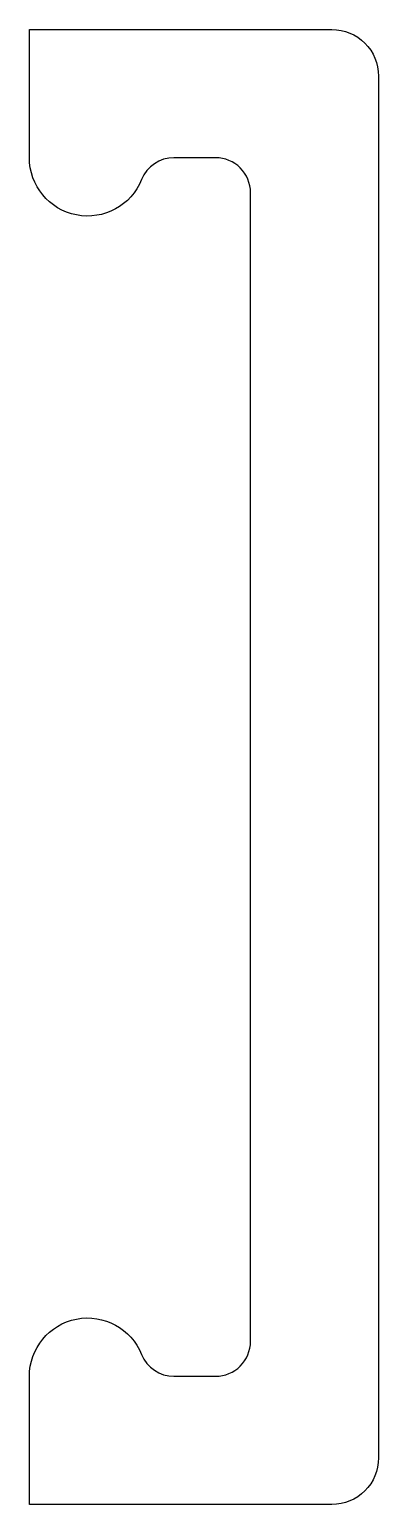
# Model space of a CAD drawing. Extents: x 187.1 to 190.1, y 225.2 to 237.9.
import ezdxf

# ---------------------------------------------------------------- set-up
doc = ezdxf.new("R2010")
doc.units = 0
doc.layers.get('0').update_dxf_attribs({"linetype": 'CONTINUOUS'})

msp = doc.modelspace()

# ---------------------------------------------------------------- linework, layer by layer
msp.add_lwpolyline([(188.296, 226.297), (188.654, 226.297, 0.414214), (188.954, 226.597), (188.954, 236.452, 0.414214), (188.654, 236.752), (188.296, 236.752, 0.305615), (188.018, 236.564, -0.824158), (187.054, 236.752), (187.054, 237.852), (189.654, 237.852, -0.414214), (190.054, 237.452), (190.054, 225.597, -0.414214), (189.654, 225.197), (187.054, 225.197), (187.054, 226.297, -0.824158), (188.018, 226.485, 0.305615)], format="xyb", close=True)

doc.saveas('drawing.dxf')
